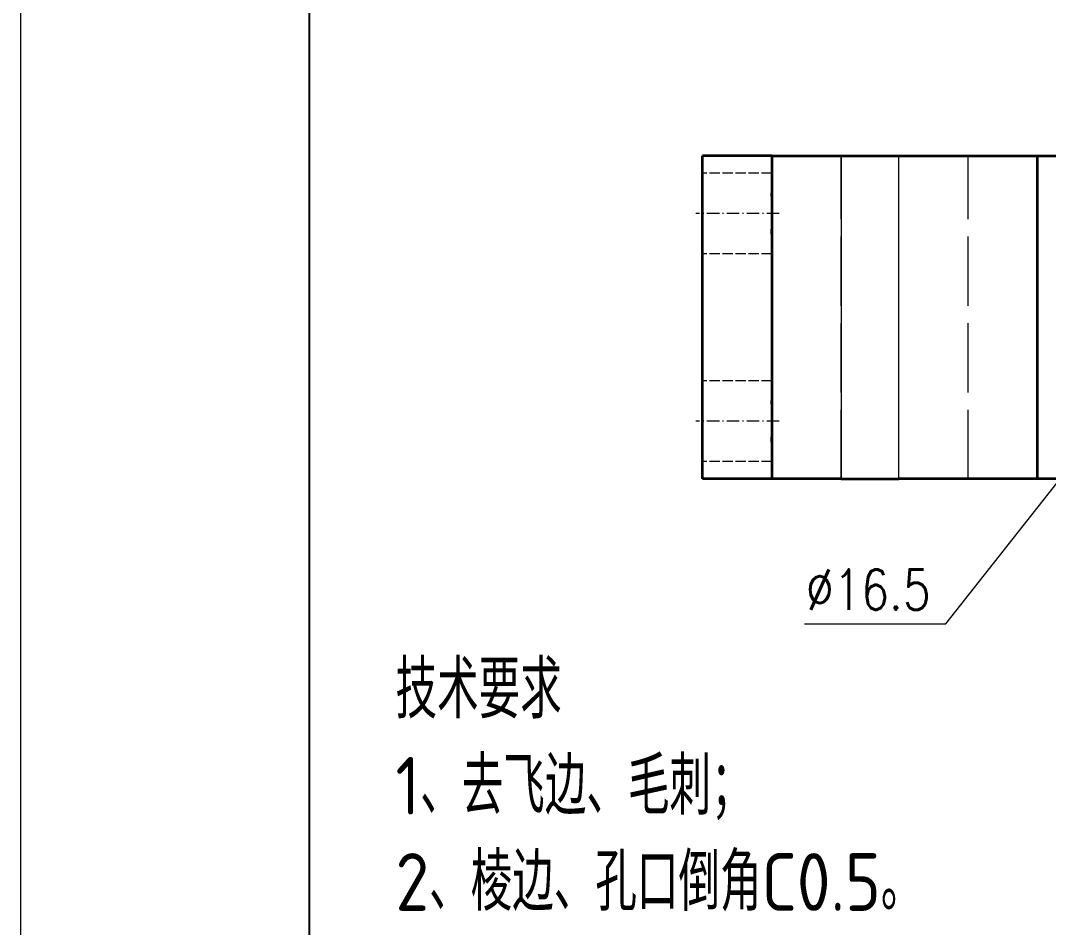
# Model space of a CAD drawing. Header units: millimetres. Extents: x -50406 to 104182, y -50696 to 36260.
# Drawn here: x -50406.2 to -50317.1, y 35316.6 to 35395.2 of the extents above; entities that cross this region are included whole.
import ezdxf

# ---------------------------------------------------------------- set-up
doc = ezdxf.new("R2010")
doc.units = ezdxf.units.MM
doc.header["$LTSCALE"] = 0.5
doc.linetypes.add('DASHDOT', pattern=[18.5, 12, -3, 0.5, -3])
doc.linetypes.add('DASHED', pattern=[15, 12, -3])
doc.layers.add('图\\M+19E79\\M+195B6\\M+18E9A', color=7, linetype='Continuous')
doc.layers.add('图框', color=7, linetype='Continuous', lineweight=18)
doc.layers.add('标注线', color=3, linetype='Continuous', lineweight=18)
doc.layers.add('打印-禁用', color=7, linetype='Continuous', lineweight=15, plot=False)
doc.styles.add('DIM', font='romans.shx', dxfattribs={"width": 0.8, "bigfont": 'bigfont.shx'})
doc.styles.add('机械长仿宋', font='gbenor.shx', dxfattribs={"height": 1, "bigfont": 'gbcbig.shx'})
doc.dimstyles.new('DEH 1-1$3', dxfattribs={"dimtxt": 3.5, "dimasz": 2.5, "dimexe": 1, "dimexo": 0.625, "dimgap": 1.2, "dimtad": 1, "dimtoh": 1, "dimdsep": 46, "dimtxsty": 'DIM', "dimblk": 'OPEN', "dimcen": 0, "dimclrd": 8, "dimclre": 8, "dimclrt": 2, "dimazin": 2, "dimtfac": 0.5, "dimtofl": 0, "dimtmove": 0, "dimatfit": 3, "dimldrblk": 'OPEN', "dimfxl": 0, "dimtolj": 2, "dimlwd": 18, "dimlwe": 18, "dimarcsym": 0})

# ---------------------------------------------------------------- blocks, each defined once
blk = doc.blocks.new('GZDEH零件A4图框V01版')
at = {"layer": '图\\M+19E79\\M+195B6\\M+18E9A', "linetype": 'Continuous'}
blk.add_line((25, 292), (25, 13.5), dxfattribs=at)
at = {"layer": '打印-禁用', "linetype": 'Continuous'}
blk.add_line((0, 297), (0, 0), dxfattribs=at)
blk = doc.blocks.new('DEH A4')
at = {"layer": '图框'}
blk.add_blockref('GZDEH零件A4图框V01版', (0, 0), dxfattribs=at)
blk = doc.blocks.new('_Open')
at = {"color": 0, "linetype": 'ByBlock', "lineweight": -2}
for p, q in [((-1, 0.167), (0, 0)), ((-1, -0.167), (0, 0)), ((0, 0), (-1, 0))]:
    blk.add_line(p, q, dxfattribs=at)
blk = doc.blocks.new('*D20')
at = {"layer": 'Defpoints', "color": 0, "transparency": 16777216}
for p in [(-50299.986, 35375.972), (-50310.203, 35363.016)]:
    blk.add_point(p, dxfattribs=at)
at = {"layer": '标注线', "color": 8, "lineweight": 18, "transparency": 16777216}
for p, q in [((-50326.02, 35342.959), (-50311.751, 35361.053)), ((-50338.286, 35342.959), (-50326.02, 35342.959))]:
    blk.add_line(p, q, dxfattribs=at)
at = {"layer": '标注线', "color": 8, "lineweight": 18, "transparency": 16777216, "xscale": 2.5, "yscale": 2.5, "zscale": 2.5, "rotation": 51.74139398828284}
blk.add_blockref('_Open', (-50310.203, 35363.016), dxfattribs=at)
at = {"layer": '标注线', "color": 2, "transparency": 16777216, "insert": (-50332.753, 35345.909), "char_height": 3.5, "attachment_point": 5, "style": 'DIM'}
blk.add_mtext('\\A2;∅16.5', dxfattribs=at)

msp = doc.modelspace()

# ---------------------------------------------------------------- linework, layer by layer
at = {"color": 7, "lineweight": 35, "ltscale": 0.15}
for p, q in [((-50341.095, 35383.494), (-50347.095, 35383.494)), ((-50341.095, 35383.494), (-50335.095, 35383.494)), ((-50341.095, 35355.494), (-50347.095, 35355.494)), ((-50335.095, 35355.494), (-50341.095, 35355.494))]:
    msp.add_line(p, q, dxfattribs=at)
at = {"color": 7, "lineweight": 35}
for p, q in [((-50347.095, 35355.494), (-50347.095, 35383.494)), ((-50341.095, 35383.494), (-50341.095, 35355.494)), ((-50318.095, 35355.494), (-50318.095, 35383.494))]:
    msp.add_line(p, q, dxfattribs=at)
at = {"color": 1, "linetype": 'DASHED', "lineweight": 13}
for p, q in [((-50335.095, 35355.494), (-50335.095, 35383.494)), ((-50330.095, 35355.494), (-50330.095, 35383.494)), ((-50324.095, 35355.494), (-50324.095, 35383.494))]:
    msp.add_line(p, q, dxfattribs=at)
at = {"color": 7, "lineweight": 13}
for p, q in [((-50335.095, 35383.494), (-50335.095, 35355.494)), ((-50330.095, 35355.494), (-50330.095, 35383.494))]:
    msp.add_line(p, q, dxfattribs=at)
at = {"color": 7, "lineweight": 35, "ltscale": 0.125}
for p, q in [((-50335.095, 35383.494), (-50330.095, 35383.494)), ((-50335.095, 35355.494), (-50330.095, 35355.494))]:
    msp.add_line(p, q, dxfattribs=at)
at = {"color": 7, "lineweight": 35, "ltscale": 0.3}
for p, q in [((-50330.095, 35383.494), (-50318.095, 35383.494)), ((-50318.095, 35355.494), (-50330.095, 35355.494))]:
    msp.add_line(p, q, dxfattribs=at)
at = {"color": 7, "lineweight": 35, "ltscale": 0.075}
for p, q in [((-50318.095, 35383.494), (-50315.095, 35383.494)), ((-50315.095, 35355.494), (-50318.095, 35355.494))]:
    msp.add_line(p, q, dxfattribs=at)
at = {"color": 1, "linetype": 'DASHED', "lineweight": 13, "ltscale": 0.15}
for p, q in [((-50341.095, 35381.994), (-50347.095, 35381.994)), ((-50341.095, 35374.994), (-50347.095, 35374.994)), ((-50341.095, 35363.994), (-50347.095, 35363.994)), ((-50341.095, 35356.994), (-50347.095, 35356.994))]:
    msp.add_line(p, q, dxfattribs=at)
at = {"color": 2, "linetype": 'DASHDOT', "lineweight": 13, "ltscale": 0.180945}
for p, q in [((-50340.464, 35378.494), (-50347.701, 35378.494)), ((-50340.464, 35360.494), (-50347.701, 35360.494))]:
    msp.add_line(p, q, dxfattribs=at)
at = {"color": 1, "linetype": 'DASHED', "lineweight": 13}
for points in [[(-50347.095, 35376.691), (-50347.087, 35377.753), (-50347.093, 35379.959), (-50347.095, 35380.297)], [(-50347.095, 35358.691), (-50347.087, 35359.753), (-50347.093, 35361.959), (-50347.095, 35362.297)]]:
    msp.add_lwpolyline(points, dxfattribs=at)
at = {"color": 7, "lineweight": 35}
for points in [[(-50341.095, 35376.691), (-50341.082, 35377.632), (-50341.086, 35379.605), (-50341.095, 35380.297)], [(-50341.095, 35358.691), (-50341.082, 35359.632), (-50341.086, 35361.605), (-50341.095, 35362.297)]]:
    msp.add_lwpolyline(points, dxfattribs=at)

# ---------------------------------------------------------------- block references
at = {"layer": '图框'}
msp.add_blockref('DEH A4', (-50406.186, 35256.164), dxfattribs=at)

# ---------------------------------------------------------------- texts
at = {"layer": '标注线', "color": 2, "insert": (-50373.703, 35318.034), "char_height": 5, "width": 114.82461, "attachment_point": 7, "style": '机械长仿宋'}
msp.add_mtext('\\A2;技术要求\\P1、去飞边、毛刺；\\P2、棱边、孔口倒角C0.5。', dxfattribs=at)

# ---------------------------------------------------------------- dimensions: what is measured, and where the dimension line sits
at = {"layer": '标注线'}
dim = msp.add_diameter_dim_2p(p1=(-50299.986, 35375.972), p2=(-50310.203, 35363.016), dimstyle='DEH 1-1$3', dxfattribs=at)
dim.commit()
dim.dimension.update_dxf_attribs({"geometry": '*D20', "text_midpoint": (-50332.753, 35342.959), "dimtype": 163})

doc.saveas('drawing.dxf')
